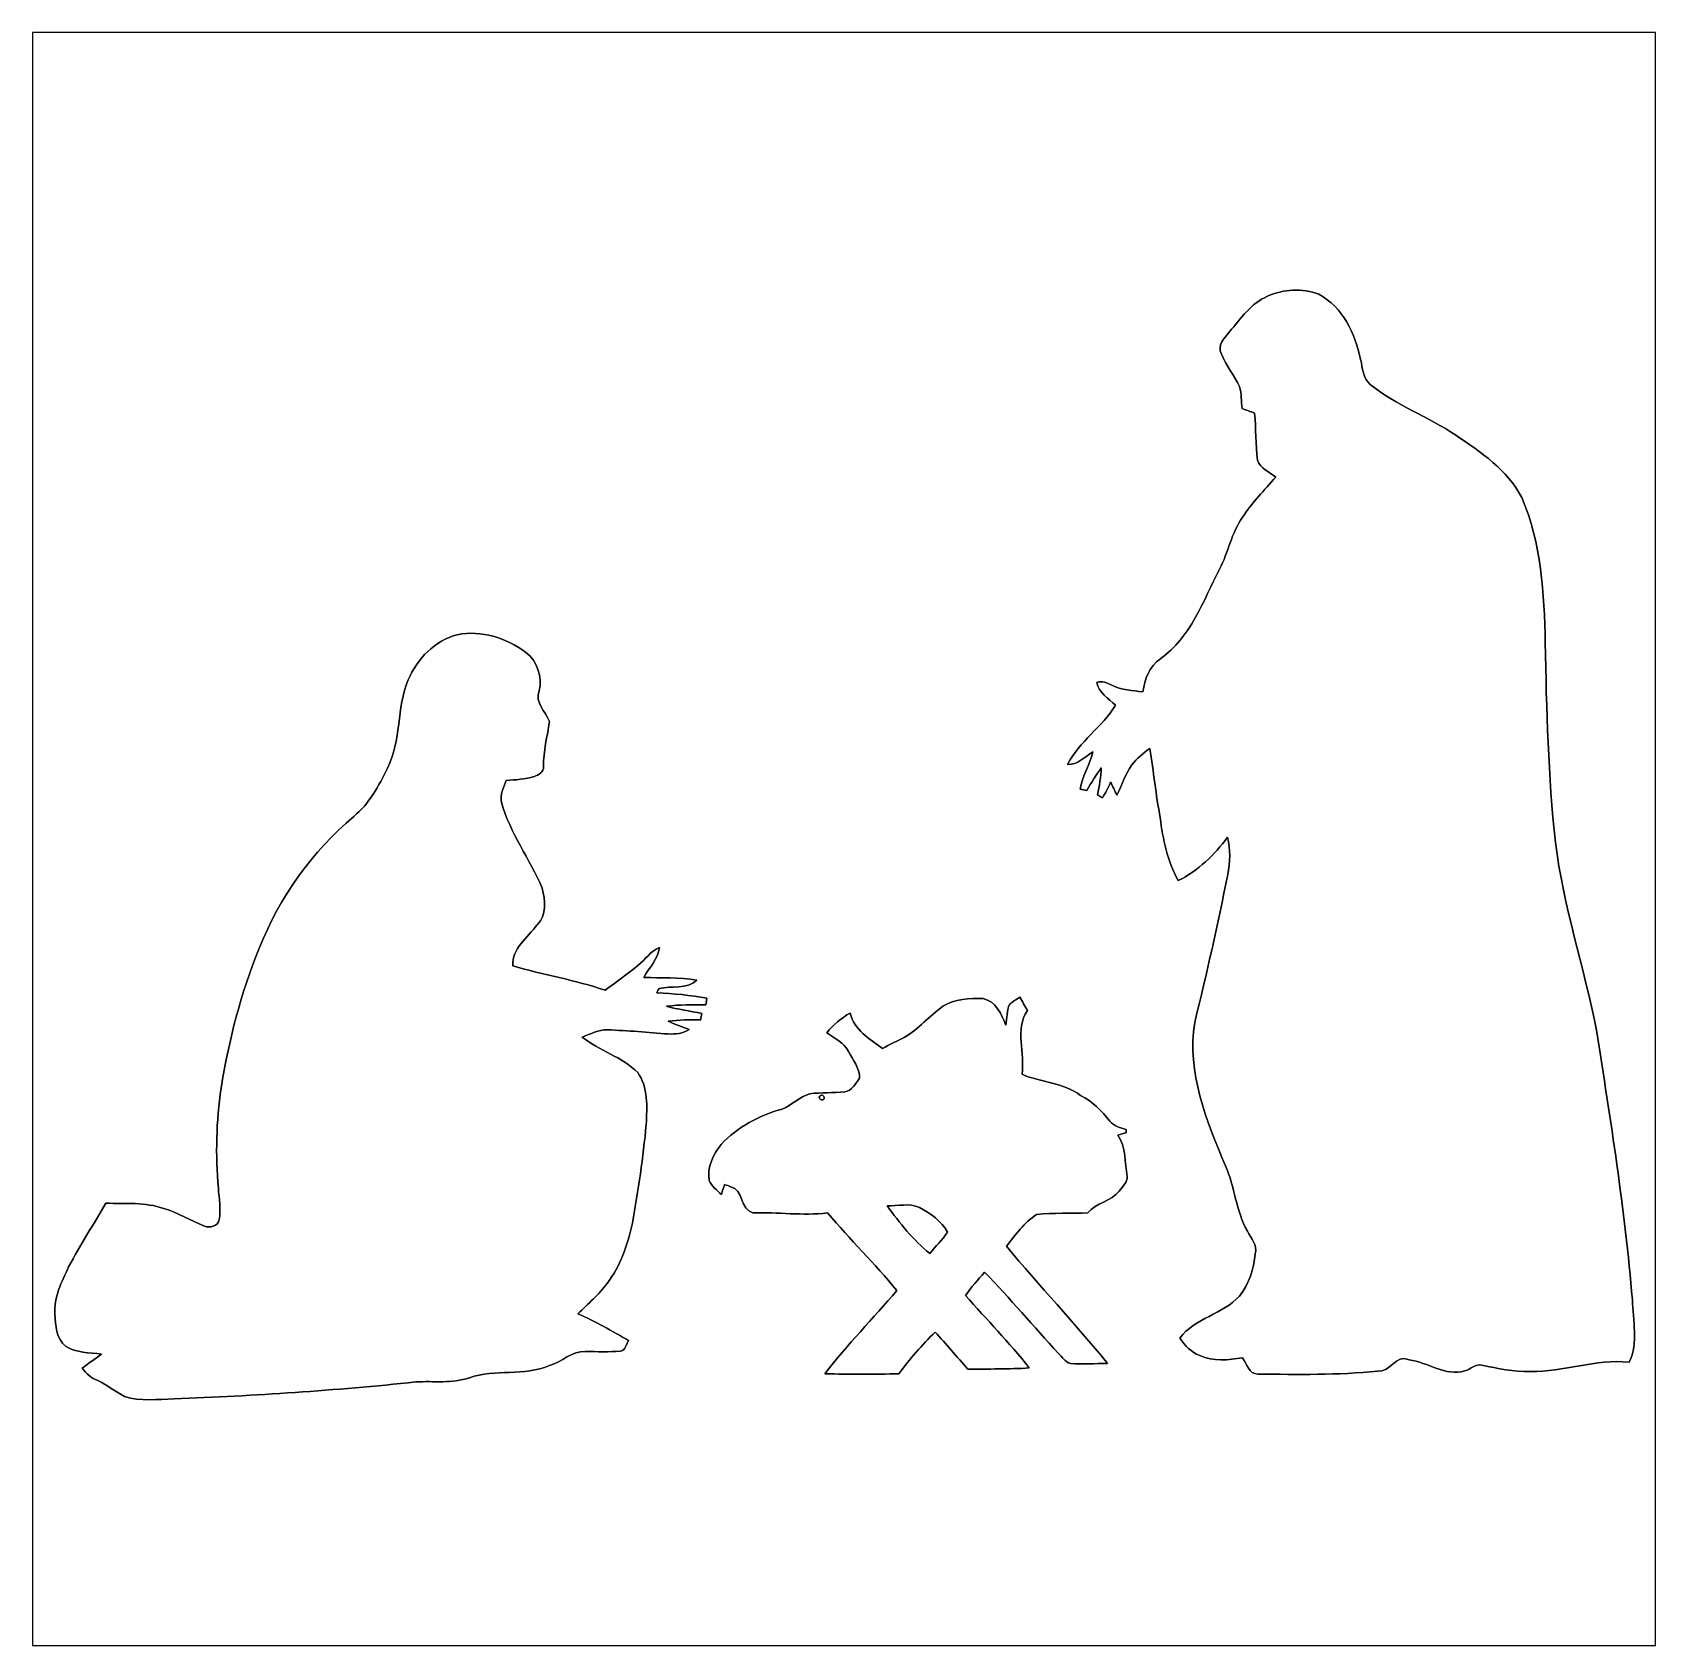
# Model space of a CAD drawing. Header units: centimetres. Extents: x -16.8 to 16.8, y -16.7 to 16.7.
import ezdxf

# ---------------------------------------------------------------- set-up
doc = ezdxf.new("R2010")
doc.units = ezdxf.units.CM
doc.header["$MEASUREMENT"] = 0
doc.layers.add('Layer 1', color=7, linetype='Continuous')

msp = doc.modelspace()

# ---------------------------------------------------------------- linework, layer by layer
at = {"layer": 'Layer 1', "color": 7}
for points, knots in [([(-16.77458, 16.66875), (-16.77458, 16.66875), (16.77458, 16.66875), (16.77458, 16.66875), (16.77458, 16.66875), (16.77458, 16.66875), (16.77458, -16.66875), (16.77458, -16.66875), (16.77458, -16.66875), (16.77458, -16.66875), (-16.77458, -16.66875), (-16.77458, -16.66875), (-16.77458, -16.66875), (-16.77458, -16.66875), (-16.77458, 16.66875), (-16.77458, 16.66875), (-16.77458, 16.66875), (-16.77458, 16.66875), (-16.77458, 16.66875), (-16.77458, 16.66875)], [0, 0, 0, 0, 0.16666667, 0.16666667, 0.16666667, 0.16666667, 0.33333333, 0.33333333, 0.33333333, 0.33333333, 0.5, 0.5, 0.5, 0.5, 0.66666667, 0.66666667, 0.66666667, 0.66666667, 1, 1, 1, 1]), ([(8.75347, 11.21657), (8.41128, 11.07264), (8.20244, 10.75267), (7.96749, 10.4835), (7.96749, 10.4835), (7.87012, 10.35085), (7.70361, 10.20762), (7.80274, 10.0203), (7.80274, 10.0203), (7.90187, 9.78464), (8.06379, 9.57933), (8.17598, 9.34932), (8.17598, 9.34932), (8.22078, 9.20291), (8.20596, 9.04487), (8.22925, 8.89423), (8.22925, 8.89423), (8.31532, 8.86319), (8.40211, 8.8332), (8.48819, 8.80145), (8.48819, 8.80145), (8.5157, 8.47796), (8.50829, 8.15305), (8.54392, 7.83026), (8.54392, 7.83026), (8.60178, 7.65775), (8.79228, 7.5886), (8.92387, 7.47995), (8.92387, 7.47995), (8.69068, 7.20725), (8.4328, 6.95325), (8.23948, 6.6481), (8.23948, 6.6481), (8.00241, 6.32848), (7.94985, 5.92173), (7.76076, 5.57706), (7.76076, 5.57706), (7.42456, 4.91949), (7.16915, 4.16666), (6.53909, 3.72569), (6.53909, 3.72569), (6.31225, 3.56623), (6.21418, 3.30623), (6.17784, 3.0413), (6.17784, 3.0413), (5.96159, 3.06881), (5.73546, 3.07904), (5.5372, 3.17747), (5.5372, 3.17747), (5.44019, 3.22333), (5.33153, 3.28224), (5.22393, 3.23144), (5.22393, 3.23144), (5.26838, 3.01907), (5.46841, 2.90371), (5.61446, 2.76472), (5.61446, 2.76472), (5.33435, 2.31352), (4.86551, 2.01436), (4.61786, 1.54058), (4.61786, 1.54058), (4.83023, 1.52964), (4.97664, 1.69651), (5.14315, 1.79987), (5.14315, 1.79987), (5.08212, 1.53282), (4.92725, 1.29787), (4.87892, 1.02658), (4.87892, 1.02658), (4.92548, 1.01918), (4.9724, 1.01177), (5.01967, 1.00401), (5.01967, 1.00401), (5.11281, 1.16417), (5.20947, 1.32256), (5.31812, 1.47285), (5.31812, 1.47285), (5.31989, 1.28341), (5.26838, 1.09926), (5.24051, 0.91264), (5.24051, 0.91264), (5.26556, 0.89782), (5.31566, 0.86783), (5.34106, 0.85302), (5.34106, 0.85302), (5.41055, 0.95356), (5.46453, 1.06327), (5.5118, 1.17581), (5.5118, 1.17581), (5.55343, 1.08656), (5.59435, 0.99554), (5.64092, 0.9077), (5.64092, 0.9077), (5.74322, 1.11584), (5.81272, 1.34126), (5.94677, 1.53282), (5.94677, 1.53282), (6.05472, 1.66229), (6.18278, 1.77412), (6.31931, 1.87325), (6.31931, 1.87325), (6.40256, 1.39735), (6.4456, 0.91511), (6.53697, 0.43991), (6.53697, 0.43991), (6.58883, -0.00882), (6.69043, -0.45614), (6.90421, -0.85796), (6.90421, -0.85796), (7.32331, -0.66358), (7.65104, -0.32491), (7.93009, 0.03528), (7.93009, 0.03528), (7.98301, -0.21802), (7.98795, -0.4826), (7.93291, -0.7366), (7.93291, -0.7366), (7.72266, -1.75824), (7.50394, -2.77883), (7.24852, -3.7906), (7.24852, -3.7906), (7.0806, -4.82635), (7.49476, -5.82083), (7.88458, -6.75534), (7.88458, -6.75534), (8.08249, -7.18855), (8.09696, -7.68703), (8.33755, -8.1026), (8.33755, -8.1026), (8.41269, -8.25147), (8.54886, -8.39047), (8.50053, -8.57426), (8.50053, -8.57426), (8.46243, -8.8833), (8.37636, -9.2008), (8.17598, -9.44633), (8.17598, -9.44633), (7.82532, -9.8238), (7.25593, -9.89965), (6.93914, -10.31628), (6.93914, -10.31628), (7.04674, -10.46586), (7.1755, -10.60979), (7.35365, -10.67435), (7.35365, -10.67435), (7.62988, -10.81088), (7.94597, -10.76078), (8.23983, -10.72515), (8.23983, -10.72515), (8.32273, -10.84792), (8.37283, -11.05747), (8.55239, -11.05853), (8.55239, -11.05853), (9.37789, -11.06558), (10.20798, -11.08322), (11.0303, -10.99573), (11.0303, -10.99573), (11.29806, -11.02854), (11.39896, -10.63625), (11.67871, -10.76149), (11.67871, -10.76149), (12.071, -10.81652), (12.4266, -11.11356), (12.83582, -10.9915), (12.83582, -10.9915), (12.95435, -10.95869), (13.05348, -10.84262), (13.18507, -10.87332), (13.18507, -10.87332), (13.51421, -10.94317), (13.84582, -11.01478), (14.18519, -11.0042), (14.18519, -11.0042), (14.87593, -11.02078), (15.53633, -10.74244), (16.23025, -10.81193), (16.23025, -10.81193), (16.42816, -10.41012), (16.30221, -9.94728), (16.29551, -9.52324), (16.29551, -9.52324), (16.1417, -7.65422), (15.8429, -5.80108), (15.55468, -3.9497), (15.55468, -3.9497), (15.29715, -2.65077), (14.86782, -1.38677), (14.70519, -0.0695), (14.70519, -0.0695), (14.55667, 1.3014), (14.51822, 2.68146), (14.49529, 4.05906), (14.49529, 4.05906), (14.47236, 5.0733), (14.42014, 6.11681), (14.00845, 7.06014), (14.00845, 7.06014), (13.71, 7.626), (13.16496, 7.99747), (12.64708, 8.34319), (12.64708, 8.34319), (12.07982, 8.73266), (11.4113, 8.95597), (10.8772, 9.39624), (10.8772, 9.39624), (10.72515, 9.52041), (10.72127, 9.73243), (10.67929, 9.90671), (10.67929, 9.90671), (10.56887, 10.43905), (10.31381, 10.99044), (9.81428, 11.25996), (9.81428, 11.25996), (9.47561, 11.39084), (9.08191, 11.36509), (8.75347, 11.21657), (8.75347, 11.21657), (8.75347, 11.21657), (8.75347, 11.21657), (8.75347, 11.21657)], [0, 0, 0, 0, 0.01785714, 0.01785714, 0.01785714, 0.01785714, 0.03571429, 0.03571429, 0.03571429, 0.03571429, 0.05357143, 0.05357143, 0.05357143, 0.05357143, 0.07142857, 0.07142857, 0.07142857, 0.07142857, 0.08928571, 0.08928571, 0.08928571, 0.08928571, 0.10714286, 0.10714286, 0.10714286, 0.10714286, 0.125, 0.125, 0.125, 0.125, 0.14285714, 0.14285714, 0.14285714, 0.14285714, 0.16071429, 0.16071429, 0.16071429, 0.16071429, 0.17857143, 0.17857143, 0.17857143, 0.17857143, 0.19642857, 0.19642857, 0.19642857, 0.19642857, 0.21428571, 0.21428571, 0.21428571, 0.21428571, 0.23214286, 0.23214286, 0.23214286, 0.23214286, 0.25, 0.25, 0.25, 0.25, 0.26785714, 0.26785714, 0.26785714, 0.26785714, 0.28571429, 0.28571429, 0.28571429, 0.28571429, 0.30357143, 0.30357143, 0.30357143, 0.30357143, 0.32142857, 0.32142857, 0.32142857, 0.32142857, 0.33928571, 0.33928571, 0.33928571, 0.33928571, 0.35714286, 0.35714286, 0.35714286, 0.35714286, 0.375, 0.375, 0.375, 0.375, 0.39285714, 0.39285714, 0.39285714, 0.39285714, 0.41071429, 0.41071429, 0.41071429, 0.41071429, 0.42857143, 0.42857143, 0.42857143, 0.42857143, 0.44642857, 0.44642857, 0.44642857, 0.44642857, 0.46428571, 0.46428571, 0.46428571, 0.46428571, 0.48214286, 0.48214286, 0.48214286, 0.48214286, 0.5, 0.5, 0.5, 0.5, 0.51785714, 0.51785714, 0.51785714, 0.51785714, 0.53571429, 0.53571429, 0.53571429, 0.53571429, 0.55357143, 0.55357143, 0.55357143, 0.55357143, 0.57142857, 0.57142857, 0.57142857, 0.57142857, 0.58928571, 0.58928571, 0.58928571, 0.58928571, 0.60714286, 0.60714286, 0.60714286, 0.60714286, 0.625, 0.625, 0.625, 0.625, 0.64285714, 0.64285714, 0.64285714, 0.64285714, 0.66071429, 0.66071429, 0.66071429, 0.66071429, 0.67857143, 0.67857143, 0.67857143, 0.67857143, 0.69642857, 0.69642857, 0.69642857, 0.69642857, 0.71428571, 0.71428571, 0.71428571, 0.71428571, 0.73214286, 0.73214286, 0.73214286, 0.73214286, 0.75, 0.75, 0.75, 0.75, 0.76785714, 0.76785714, 0.76785714, 0.76785714, 0.78571429, 0.78571429, 0.78571429, 0.78571429, 0.80357143, 0.80357143, 0.80357143, 0.80357143, 0.82142857, 0.82142857, 0.82142857, 0.82142857, 0.83928571, 0.83928571, 0.83928571, 0.83928571, 0.85714286, 0.85714286, 0.85714286, 0.85714286, 0.875, 0.875, 0.875, 0.875, 0.89285714, 0.89285714, 0.89285714, 0.89285714, 0.91071429, 0.91071429, 0.91071429, 0.91071429, 0.92857143, 0.92857143, 0.92857143, 0.92857143, 0.94642857, 0.94642857, 0.94642857, 0.94642857, 0.96428571, 0.96428571, 0.96428571, 0.96428571, 1, 1, 1, 1]), ([(-7.99289, 4.22134), (-8.45538, 4.10245), (-8.82544, 3.72286), (-9.00606, 3.2893), (-9.00606, 3.2893), (-9.25371, 2.7051), (-9.14541, 2.03271), (-9.4361, 1.46403), (-9.4361, 1.46403), (-9.61249, 1.0989), (-9.81428, 0.72778), (-10.13319, 0.46743), (-10.13319, 0.46743), (-10.98797, -0.25964), (-11.66918, -1.19592), (-12.07876, -2.2419), (-12.07876, -2.2419), (-12.46717, -3.17359), (-12.71376, -4.15784), (-12.87639, -5.15197), (-12.87639, -5.15197), (-12.97658, -5.83424), (-12.99175, -6.52745), (-12.93248, -7.21395), (-12.93248, -7.21395), (-12.91696, -7.43197), (-12.87992, -7.65175), (-12.91202, -7.87047), (-12.91202, -7.87047), (-12.94271, -7.99606), (-13.10993, -8.04651), (-13.22105, -7.99924), (-13.22105, -7.99924), (-13.50469, -7.88917), (-13.76363, -7.71878), (-14.05961, -7.6394), (-14.05961, -7.6394), (-14.44237, -7.49829), (-14.86041, -7.54239), (-15.2594, -7.52616), (-15.2594, -7.52616), (-15.51058, -7.96749), (-15.78998, -8.39294), (-16.02669, -8.84237), (-16.02669, -8.84237), (-16.16957, -9.15), (-16.33996, -9.47208), (-16.31068, -9.82345), (-16.31068, -9.82345), (-16.3008, -10.05311), (-16.28458, -10.3251), (-16.08949, -10.48068), (-16.08949, -10.48068), (-15.87112, -10.62955), (-15.59701, -10.60732), (-15.34689, -10.64789), (-15.34689, -10.64789), (-15.48201, -10.74385), (-15.61783, -10.83839), (-15.74941, -10.93964), (-15.74941, -10.93964), (-15.66263, -11.04794), (-15.55856, -11.14354), (-15.42627, -11.19434), (-15.42627, -11.19434), (-15.2273, -11.27831), (-15.06608, -11.42788), (-14.87276, -11.52031), (-14.87276, -11.52031), (-14.54221, -11.63144), (-14.18837, -11.57817), (-13.84759, -11.57041), (-13.84759, -11.57041), (-12.17965, -11.50761), (-10.51278, -11.39684), (-8.85296, -11.22186), (-8.85296, -11.22186), (-8.4836, -11.19646), (-8.09907, -11.26172), (-7.74277, -11.13296), (-7.74277, -11.13296), (-7.20619, -10.95163), (-6.61458, -11.10791), (-6.08789, -10.88249), (-6.08789, -10.88249), (-5.83142, -10.80982), (-5.62539, -10.57945), (-5.34705, -10.59356), (-5.34705, -10.59356), (-5.10399, -10.59286), (-4.86022, -10.60415), (-4.61716, -10.58369), (-4.61716, -10.58369), (-4.51097, -10.57451), (-4.50638, -10.42106), (-4.44782, -10.36849), (-4.44782, -10.36849), (-4.79178, -10.17094), (-5.13715, -9.97479), (-5.49875, -9.81075), (-5.49875, -9.81075), (-5.29096, -9.6079), (-5.06871, -9.4174), (-4.89479, -9.18351), (-4.89479, -9.18351), (-4.61645, -8.82121), (-4.47005, -8.37741), (-4.37374, -7.93679), (-4.37374, -7.93679), (-4.25274, -7.26087), (-4.15255, -6.58107), (-4.08693, -5.89774), (-4.08693, -5.89774), (-4.07388, -5.54249), (-4.04107, -5.13045), (-4.26438, -4.82812), (-4.26438, -4.82812), (-4.58399, -4.49474), (-5.05883, -4.38503), (-5.41091, -4.09399), (-5.41091, -4.09399), (-5.24263, -4.02908), (-5.07365, -3.94018), (-4.88844, -3.94441), (-4.88844, -3.94441), (-4.46864, -3.95711), (-4.05024, -3.99874), (-3.63114, -4.02908), (-3.63114, -4.02908), (-3.48227, -4.03684), (-3.32669, -4.01955), (-3.19864, -3.93806), (-3.19864, -3.93806), (-3.34504, -3.8795), (-3.49532, -3.83187), (-3.63714, -3.76308), (-3.63714, -3.76308), (-3.41277, -3.73768), (-3.18699, -3.73803), (-2.96122, -3.73556), (-2.96122, -3.73556), (-2.95416, -3.69252), (-2.94675, -3.64984), (-2.9397, -3.60715), (-2.9397, -3.60715), (-3.18206, -3.55706), (-3.42724, -3.51861), (-3.66748, -3.45793), (-3.66748, -3.45793), (-3.39796, -3.42265), (-3.12632, -3.4223), (-2.85503, -3.42512), (-2.85503, -3.42512), (-2.84798, -3.37891), (-2.84092, -3.33304), (-2.83351, -3.28718), (-2.83351, -3.28718), (-3.17747, -3.23356), (-3.52354, -3.18911), (-3.87174, -3.17888), (-3.87174, -3.17888), (-3.85586, -3.14819), (-3.83999, -3.11785), (-3.82376, -3.08786), (-3.82376, -3.08786), (-3.56623, -3.03142), (-3.24803, -3.11785), (-3.04447, -2.91571), (-3.04447, -2.91571), (-3.40536, -2.85115), (-3.77543, -2.87937), (-4.13985, -2.85997), (-4.13985, -2.85997), (-4.02555, -2.65677), (-3.85057, -2.48214), (-3.81353, -2.24367), (-3.81353, -2.24367), (-4.00156, -2.31634), (-4.10986, -2.49449), (-4.2612, -2.61585), (-4.2612, -2.61585), (-4.48098, -2.79259), (-4.71205, -2.95451), (-4.93536, -3.12667), (-4.93536, -3.12667), (-5.55907, -2.91324), (-6.21277, -2.80776), (-6.8453, -2.62396), (-6.8453, -2.62396), (-6.86153, -2.25178), (-6.54226, -2.03694), (-6.34153, -1.77377), (-6.34153, -1.77377), (-6.13974, -1.57551), (-6.17255, -1.264), (-6.23958, -1.01388), (-6.23958, -1.01388), (-6.49182, -0.41099), (-6.90739, 0.11924), (-7.07813, 0.75777), (-7.07813, 0.75777), (-7.12117, 0.91405), (-7.0298, 1.06362), (-6.98571, 1.20826), (-6.98571, 1.20826), (-6.79027, 1.22484), (-6.59095, 1.2319), (-6.40221, 1.29046), (-6.40221, 1.29046), (-6.31225, 1.32256), (-6.20007, 1.38571), (-6.2103, 1.49754), (-6.2103, 1.49754), (-6.21877, 1.81398), (-6.12634, 2.11949), (-6.08965, 2.43099), (-6.08965, 2.43099), (-6.16832, 2.64301), (-6.39727, 2.80987), (-6.29955, 3.06211), (-6.29955, 3.06211), (-6.23605, 3.3588), (-6.33836, 3.67489), (-6.58036, 3.86292), (-6.58036, 3.86292), (-6.98571, 4.14796), (-7.49441, 4.32682), (-7.99289, 4.22134), (-7.99289, 4.22134), (-7.99289, 4.22134), (-7.99289, 4.22134), (-7.99289, 4.22134)], [0, 0, 0, 0, 0.01694915, 0.01694915, 0.01694915, 0.01694915, 0.03389831, 0.03389831, 0.03389831, 0.03389831, 0.05084746, 0.05084746, 0.05084746, 0.05084746, 0.06779661, 0.06779661, 0.06779661, 0.06779661, 0.08474576, 0.08474576, 0.08474576, 0.08474576, 0.10169492, 0.10169492, 0.10169492, 0.10169492, 0.11864407, 0.11864407, 0.11864407, 0.11864407, 0.13559322, 0.13559322, 0.13559322, 0.13559322, 0.15254237, 0.15254237, 0.15254237, 0.15254237, 0.16949153, 0.16949153, 0.16949153, 0.16949153, 0.18644068, 0.18644068, 0.18644068, 0.18644068, 0.20338983, 0.20338983, 0.20338983, 0.20338983, 0.22033898, 0.22033898, 0.22033898, 0.22033898, 0.23728814, 0.23728814, 0.23728814, 0.23728814, 0.25423729, 0.25423729, 0.25423729, 0.25423729, 0.27118644, 0.27118644, 0.27118644, 0.27118644, 0.28813559, 0.28813559, 0.28813559, 0.28813559, 0.30508475, 0.30508475, 0.30508475, 0.30508475, 0.3220339, 0.3220339, 0.3220339, 0.3220339, 0.33898305, 0.33898305, 0.33898305, 0.33898305, 0.3559322, 0.3559322, 0.3559322, 0.3559322, 0.37288136, 0.37288136, 0.37288136, 0.37288136, 0.38983051, 0.38983051, 0.38983051, 0.38983051, 0.40677966, 0.40677966, 0.40677966, 0.40677966, 0.42372881, 0.42372881, 0.42372881, 0.42372881, 0.44067797, 0.44067797, 0.44067797, 0.44067797, 0.45762712, 0.45762712, 0.45762712, 0.45762712, 0.47457627, 0.47457627, 0.47457627, 0.47457627, 0.49152542, 0.49152542, 0.49152542, 0.49152542, 0.50847458, 0.50847458, 0.50847458, 0.50847458, 0.52542373, 0.52542373, 0.52542373, 0.52542373, 0.54237288, 0.54237288, 0.54237288, 0.54237288, 0.55932203, 0.55932203, 0.55932203, 0.55932203, 0.57627119, 0.57627119, 0.57627119, 0.57627119, 0.59322034, 0.59322034, 0.59322034, 0.59322034, 0.61016949, 0.61016949, 0.61016949, 0.61016949, 0.62711864, 0.62711864, 0.62711864, 0.62711864, 0.6440678, 0.6440678, 0.6440678, 0.6440678, 0.66101695, 0.66101695, 0.66101695, 0.66101695, 0.6779661, 0.6779661, 0.6779661, 0.6779661, 0.69491525, 0.69491525, 0.69491525, 0.69491525, 0.71186441, 0.71186441, 0.71186441, 0.71186441, 0.72881356, 0.72881356, 0.72881356, 0.72881356, 0.74576271, 0.74576271, 0.74576271, 0.74576271, 0.76271186, 0.76271186, 0.76271186, 0.76271186, 0.77966102, 0.77966102, 0.77966102, 0.77966102, 0.79661017, 0.79661017, 0.79661017, 0.79661017, 0.81355932, 0.81355932, 0.81355932, 0.81355932, 0.83050847, 0.83050847, 0.83050847, 0.83050847, 0.84745763, 0.84745763, 0.84745763, 0.84745763, 0.86440678, 0.86440678, 0.86440678, 0.86440678, 0.88135593, 0.88135593, 0.88135593, 0.88135593, 0.89830508, 0.89830508, 0.89830508, 0.89830508, 0.91525424, 0.91525424, 0.91525424, 0.91525424, 0.93220339, 0.93220339, 0.93220339, 0.93220339, 0.94915254, 0.94915254, 0.94915254, 0.94915254, 0.96610169, 0.96610169, 0.96610169, 0.96610169, 1, 1, 1, 1]), ([(2.04399, -3.45722), (1.7653, -3.65513), (1.54587, -3.92959), (1.24601, -4.09928), (1.24601, -4.09928), (1.09608, -4.17724), (0.94262, -4.2485), (0.79375, -4.32894), (0.79375, -4.32894), (0.52917, -4.12821), (0.20638, -3.94688), (0.12982, -3.59657), (0.12982, -3.59657), (-0.05786, -3.70064), (-0.2226, -3.84034), (-0.35595, -4.00861), (-0.35595, -4.00861), (-0.19756, -4.11939), (0.00247, -4.20405), (0.09102, -4.38926), (0.09102, -4.38926), (0.18133, -4.56565), (0.32738, -4.73216), (0.32173, -4.94136), (0.32173, -4.94136), (0.2413, -5.05143), (0.16122, -5.20418), (0.01482, -5.22605), (0.01482, -5.22605), (-0.22578, -5.24475), (-0.46778, -5.2391), (-0.70767, -5.26415), (-0.70767, -5.26415), (-0.91863, -5.328), (-1.07386, -5.49945), (-1.27494, -5.58341), (-1.27494, -5.58341), (-1.75295, -5.70477), (-2.19922, -5.95595), (-2.54176, -6.31261), (-2.54176, -6.31261), (-2.70193, -6.52251), (-2.83281, -6.78498), (-2.78836, -7.05732), (-2.78836, -7.05732), (-2.73685, -7.17691), (-2.62784, -7.25734), (-2.53541, -7.34448), (-2.53541, -7.34448), (-2.51248, -7.2771), (-2.49061, -7.20972), (-2.46874, -7.14234), (-2.46874, -7.14234), (-2.4257, -7.15645), (-2.38231, -7.17056), (-2.33892, -7.18573), (-2.33892, -7.18573), (-2.07821, -7.24359), (-2.14665, -7.66374), (-1.88419, -7.72583), (-1.88419, -7.72583), (-1.36948, -7.71066), (-0.85443, -7.78651), (-0.34078, -7.72901), (-0.34078, -7.72901), (0.12488, -8.27299), (0.635, -8.77817), (1.09185, -9.33027), (1.09185, -9.33027), (0.60254, -9.90953), (0.06703, -10.45034), (-0.39617, -11.05076), (-0.39617, -11.05076), (0.1143, -11.06523), (0.62477, -11.06099), (1.13559, -11.05429), (1.13559, -11.05429), (1.35749, -10.74385), (1.61361, -10.4581), (1.88313, -10.18893), (1.88313, -10.18893), (2.11279, -10.44046), (2.33327, -10.70081), (2.56187, -10.9541), (2.56187, -10.9541), (2.9845, -10.95551), (3.40783, -10.95587), (3.83046, -10.93223), (3.83046, -10.93223), (3.42018, -10.40765), (2.95063, -9.93281), (2.51001, -9.43434), (2.51001, -9.43434), (2.63384, -9.26818), (2.76366, -9.10625), (2.90583, -8.95526), (2.90583, -8.95526), (3.43182, -9.49819), (3.92395, -10.07216), (4.43054, -10.63307), (4.43054, -10.63307), (4.50603, -10.70645), (4.57341, -10.80452), (4.67889, -10.83839), (4.67889, -10.83839), (4.9336, -10.86097), (5.19042, -10.84262), (5.44654, -10.83769), (5.44654, -10.83769), (4.77555, -10.00936), (4.03648, -9.23643), (3.35562, -8.41587), (3.35562, -8.41587), (3.54647, -8.18268), (3.72357, -7.92551), (3.98004, -7.76041), (3.98004, -7.76041), (4.33246, -7.72619), (4.68806, -7.74136), (5.04225, -7.72795), (5.04225, -7.72795), (5.21123, -7.50676), (5.5245, -7.49829), (5.68889, -7.27498), (5.68889, -7.27498), (5.75592, -7.18467), (5.86246, -7.09612), (5.85223, -6.97336), (5.85223, -6.97336), (5.79931, -6.68655), (5.83565, -6.3694), (5.66279, -6.11752), (5.66279, -6.11752), (5.71994, -6.10164), (5.77709, -6.08647), (5.83459, -6.07166), (5.83459, -6.07166), (5.83389, -6.05508), (5.83247, -6.02156), (5.83177, -6.00463), (5.83177, -6.00463), (5.71253, -5.96371), (5.57354, -5.93549), (5.49346, -5.82859), (5.49346, -5.82859), (5.32483, -5.61869), (5.13539, -5.42255), (4.89126, -5.30013), (4.89126, -5.30013), (4.53813, -5.03449), (4.07458, -5.03484), (3.67947, -4.86339), (3.67947, -4.86339), (3.74262, -4.42595), (3.52778, -3.94229), (3.79024, -3.54401), (3.79024, -3.54401), (3.73839, -3.45264), (3.68794, -3.36091), (3.63573, -3.2706), (3.63573, -3.2706), (3.56164, -3.31576), (3.48192, -3.35703), (3.4223, -3.42159), (3.4223, -3.42159), (3.35703, -3.55177), (3.37291, -3.70523), (3.34645, -3.84634), (3.34645, -3.84634), (3.25896, -3.62303), (3.1369, -3.3528), (2.87549, -3.29777), (2.87549, -3.29777), (2.59503, -3.28859), (2.28953, -3.30553), (2.04399, -3.45722)], [0, 0, 0, 0, 0.02222222, 0.02222222, 0.02222222, 0.02222222, 0.04444444, 0.04444444, 0.04444444, 0.04444444, 0.06666667, 0.06666667, 0.06666667, 0.06666667, 0.08888889, 0.08888889, 0.08888889, 0.08888889, 0.11111111, 0.11111111, 0.11111111, 0.11111111, 0.13333333, 0.13333333, 0.13333333, 0.13333333, 0.15555556, 0.15555556, 0.15555556, 0.15555556, 0.17777778, 0.17777778, 0.17777778, 0.17777778, 0.2, 0.2, 0.2, 0.2, 0.22222222, 0.22222222, 0.22222222, 0.22222222, 0.24444444, 0.24444444, 0.24444444, 0.24444444, 0.26666667, 0.26666667, 0.26666667, 0.26666667, 0.28888889, 0.28888889, 0.28888889, 0.28888889, 0.31111111, 0.31111111, 0.31111111, 0.31111111, 0.33333333, 0.33333333, 0.33333333, 0.33333333, 0.35555556, 0.35555556, 0.35555556, 0.35555556, 0.37777778, 0.37777778, 0.37777778, 0.37777778, 0.4, 0.4, 0.4, 0.4, 0.42222222, 0.42222222, 0.42222222, 0.42222222, 0.44444444, 0.44444444, 0.44444444, 0.44444444, 0.46666667, 0.46666667, 0.46666667, 0.46666667, 0.48888889, 0.48888889, 0.48888889, 0.48888889, 0.51111111, 0.51111111, 0.51111111, 0.51111111, 0.53333333, 0.53333333, 0.53333333, 0.53333333, 0.55555556, 0.55555556, 0.55555556, 0.55555556, 0.57777778, 0.57777778, 0.57777778, 0.57777778, 0.6, 0.6, 0.6, 0.6, 0.62222222, 0.62222222, 0.62222222, 0.62222222, 0.64444444, 0.64444444, 0.64444444, 0.64444444, 0.66666667, 0.66666667, 0.66666667, 0.66666667, 0.68888889, 0.68888889, 0.68888889, 0.68888889, 0.71111111, 0.71111111, 0.71111111, 0.71111111, 0.73333333, 0.73333333, 0.73333333, 0.73333333, 0.75555556, 0.75555556, 0.75555556, 0.75555556, 0.77777778, 0.77777778, 0.77777778, 0.77777778, 0.8, 0.8, 0.8, 0.8, 0.82222222, 0.82222222, 0.82222222, 0.82222222, 0.84444444, 0.84444444, 0.84444444, 0.84444444, 0.86666667, 0.86666667, 0.86666667, 0.86666667, 0.88888889, 0.88888889, 0.88888889, 0.88888889, 0.91111111, 0.91111111, 0.91111111, 0.91111111, 0.93333333, 0.93333333, 0.93333333, 0.93333333, 0.95555556, 0.95555556, 0.95555556, 0.95555556, 1, 1, 1, 1]), ([(-0.50024, -5.31566), (-0.46531, -5.26309), (-0.37606, -5.32165), (-0.41698, -5.37351), (-0.41698, -5.37351), (-0.45261, -5.42537), (-0.54151, -5.36681), (-0.50024, -5.31566)], [0, 0, 0, 0, 0.33333333, 0.33333333, 0.33333333, 0.33333333, 1, 1, 1, 1]), ([(0.889, -7.58296), (1.11054, -7.58966), (1.34902, -7.51522), (1.55928, -7.61647), (1.55928, -7.61647), (1.78576, -7.73677), (2.01612, -7.89517), (2.14066, -8.12518), (2.14066, -8.12518), (2.03059, -8.28216), (1.89759, -8.42186), (1.77165, -8.5658), (1.77165, -8.5658), (1.42769, -8.28675), (1.15358, -7.93468), (0.889, -7.58296)], [0, 0, 0, 0, 0.2, 0.2, 0.2, 0.2, 0.4, 0.4, 0.4, 0.4, 0.6, 0.6, 0.6, 0.6, 1, 1, 1, 1])]:
    msp.add_open_spline(points, degree=3, knots=knots, dxfattribs=at)
at = {"layer": 'Layer 1', "color": 250}
for points, knots in [([(8.75347, 11.21657), (9.08191, 11.36509), (9.47561, 11.39084), (9.81428, 11.25996), (9.81428, 11.25996), (10.31381, 10.99044), (10.56887, 10.43905), (10.67929, 9.90671), (10.67929, 9.90671), (10.72127, 9.73243), (10.72515, 9.52041), (10.8772, 9.39624), (10.8772, 9.39624), (11.4113, 8.95597), (12.07982, 8.73266), (12.64708, 8.34319), (12.64708, 8.34319), (13.16496, 7.99747), (13.71, 7.626), (14.00845, 7.06014), (14.00845, 7.06014), (14.42014, 6.11681), (14.47236, 5.0733), (14.49529, 4.05906), (14.49529, 4.05906), (14.51822, 2.68146), (14.55667, 1.3014), (14.70519, -0.0695), (14.70519, -0.0695), (14.86782, -1.38677), (15.29715, -2.65077), (15.55468, -3.9497), (15.55468, -3.9497), (15.8429, -5.80108), (16.1417, -7.65422), (16.29551, -9.52324), (16.29551, -9.52324), (16.30221, -9.94728), (16.42816, -10.41012), (16.23025, -10.81193), (16.23025, -10.81193), (15.53633, -10.74244), (14.87593, -11.02078), (14.18519, -11.0042), (14.18519, -11.0042), (13.84582, -11.01478), (13.51421, -10.94317), (13.18507, -10.87332), (13.18507, -10.87332), (13.05348, -10.84262), (12.95435, -10.95869), (12.83582, -10.9915), (12.83582, -10.9915), (12.4266, -11.11356), (12.071, -10.81652), (11.67871, -10.76149), (11.67871, -10.76149), (11.39896, -10.63625), (11.29806, -11.02854), (11.0303, -10.99573), (11.0303, -10.99573), (10.20798, -11.08322), (9.37789, -11.06558), (8.55239, -11.05853), (8.55239, -11.05853), (8.37283, -11.05747), (8.32273, -10.84792), (8.23983, -10.72515), (8.23983, -10.72515), (7.94597, -10.76078), (7.62988, -10.81088), (7.35365, -10.67435), (7.35365, -10.67435), (7.1755, -10.60979), (7.04674, -10.46586), (6.93914, -10.31628), (6.93914, -10.31628), (7.25593, -9.89965), (7.82532, -9.8238), (8.17598, -9.44633), (8.17598, -9.44633), (8.37636, -9.2008), (8.46243, -8.8833), (8.50053, -8.57426), (8.50053, -8.57426), (8.54886, -8.39047), (8.41269, -8.25147), (8.33755, -8.1026), (8.33755, -8.1026), (8.09696, -7.68703), (8.08249, -7.18855), (7.88458, -6.75534), (7.88458, -6.75534), (7.49476, -5.82083), (7.0806, -4.82635), (7.24852, -3.7906), (7.24852, -3.7906), (7.50394, -2.77883), (7.72266, -1.75824), (7.93291, -0.7366), (7.93291, -0.7366), (7.98795, -0.4826), (7.98301, -0.21802), (7.93009, 0.03528), (7.93009, 0.03528), (7.65104, -0.32491), (7.32331, -0.66358), (6.90421, -0.85796), (6.90421, -0.85796), (6.69043, -0.45614), (6.58883, -0.00882), (6.53697, 0.43991), (6.53697, 0.43991), (6.4456, 0.91511), (6.40256, 1.39735), (6.31931, 1.87325), (6.31931, 1.87325), (6.18278, 1.77412), (6.05472, 1.66229), (5.94677, 1.53282), (5.94677, 1.53282), (5.81272, 1.34126), (5.74322, 1.11584), (5.64092, 0.9077), (5.64092, 0.9077), (5.59435, 0.99554), (5.55343, 1.08656), (5.5118, 1.17581), (5.5118, 1.17581), (5.46453, 1.06327), (5.41055, 0.95356), (5.34106, 0.85302), (5.34106, 0.85302), (5.31566, 0.86783), (5.26556, 0.89782), (5.24051, 0.91264), (5.24051, 0.91264), (5.26838, 1.09926), (5.31989, 1.28341), (5.31812, 1.47285), (5.31812, 1.47285), (5.20947, 1.32256), (5.11281, 1.16417), (5.01967, 1.00401), (5.01967, 1.00401), (4.9724, 1.01177), (4.92548, 1.01918), (4.87892, 1.02658), (4.87892, 1.02658), (4.92725, 1.29787), (5.08212, 1.53282), (5.14315, 1.79987), (5.14315, 1.79987), (4.97664, 1.69651), (4.83023, 1.52964), (4.61786, 1.54058), (4.61786, 1.54058), (4.86551, 2.01436), (5.33435, 2.31352), (5.61446, 2.76472), (5.61446, 2.76472), (5.46841, 2.90371), (5.26838, 3.01907), (5.22393, 3.23144), (5.22393, 3.23144), (5.33153, 3.28224), (5.44019, 3.22333), (5.5372, 3.17747), (5.5372, 3.17747), (5.73546, 3.07904), (5.96159, 3.06881), (6.17784, 3.0413), (6.17784, 3.0413), (6.21418, 3.30623), (6.31225, 3.56623), (6.53909, 3.72569), (6.53909, 3.72569), (7.16915, 4.16666), (7.42456, 4.91949), (7.76076, 5.57706), (7.76076, 5.57706), (7.94985, 5.92173), (8.00241, 6.32848), (8.23948, 6.6481), (8.23948, 6.6481), (8.4328, 6.95325), (8.69068, 7.20725), (8.92387, 7.47995), (8.92387, 7.47995), (8.79228, 7.5886), (8.60178, 7.65775), (8.54392, 7.83026), (8.54392, 7.83026), (8.50829, 8.15305), (8.5157, 8.47796), (8.48819, 8.80145), (8.48819, 8.80145), (8.40211, 8.8332), (8.31532, 8.86319), (8.22925, 8.89423), (8.22925, 8.89423), (8.20596, 9.04487), (8.22078, 9.20291), (8.17598, 9.34932), (8.17598, 9.34932), (8.06379, 9.57933), (7.90187, 9.78464), (7.80274, 10.0203), (7.80274, 10.0203), (7.70361, 10.20762), (7.87012, 10.35085), (7.96749, 10.4835), (7.96749, 10.4835), (8.20244, 10.75267), (8.41128, 11.07264), (8.75347, 11.21657)], [0, 0, 0, 0, 0.01818182, 0.01818182, 0.01818182, 0.01818182, 0.03636364, 0.03636364, 0.03636364, 0.03636364, 0.05454545, 0.05454545, 0.05454545, 0.05454545, 0.07272727, 0.07272727, 0.07272727, 0.07272727, 0.09090909, 0.09090909, 0.09090909, 0.09090909, 0.10909091, 0.10909091, 0.10909091, 0.10909091, 0.12727273, 0.12727273, 0.12727273, 0.12727273, 0.14545455, 0.14545455, 0.14545455, 0.14545455, 0.16363636, 0.16363636, 0.16363636, 0.16363636, 0.18181818, 0.18181818, 0.18181818, 0.18181818, 0.2, 0.2, 0.2, 0.2, 0.21818182, 0.21818182, 0.21818182, 0.21818182, 0.23636364, 0.23636364, 0.23636364, 0.23636364, 0.25454545, 0.25454545, 0.25454545, 0.25454545, 0.27272727, 0.27272727, 0.27272727, 0.27272727, 0.29090909, 0.29090909, 0.29090909, 0.29090909, 0.30909091, 0.30909091, 0.30909091, 0.30909091, 0.32727273, 0.32727273, 0.32727273, 0.32727273, 0.34545455, 0.34545455, 0.34545455, 0.34545455, 0.36363636, 0.36363636, 0.36363636, 0.36363636, 0.38181818, 0.38181818, 0.38181818, 0.38181818, 0.4, 0.4, 0.4, 0.4, 0.41818182, 0.41818182, 0.41818182, 0.41818182, 0.43636364, 0.43636364, 0.43636364, 0.43636364, 0.45454545, 0.45454545, 0.45454545, 0.45454545, 0.47272727, 0.47272727, 0.47272727, 0.47272727, 0.49090909, 0.49090909, 0.49090909, 0.49090909, 0.50909091, 0.50909091, 0.50909091, 0.50909091, 0.52727273, 0.52727273, 0.52727273, 0.52727273, 0.54545455, 0.54545455, 0.54545455, 0.54545455, 0.56363636, 0.56363636, 0.56363636, 0.56363636, 0.58181818, 0.58181818, 0.58181818, 0.58181818, 0.6, 0.6, 0.6, 0.6, 0.61818182, 0.61818182, 0.61818182, 0.61818182, 0.63636364, 0.63636364, 0.63636364, 0.63636364, 0.65454545, 0.65454545, 0.65454545, 0.65454545, 0.67272727, 0.67272727, 0.67272727, 0.67272727, 0.69090909, 0.69090909, 0.69090909, 0.69090909, 0.70909091, 0.70909091, 0.70909091, 0.70909091, 0.72727273, 0.72727273, 0.72727273, 0.72727273, 0.74545455, 0.74545455, 0.74545455, 0.74545455, 0.76363636, 0.76363636, 0.76363636, 0.76363636, 0.78181818, 0.78181818, 0.78181818, 0.78181818, 0.8, 0.8, 0.8, 0.8, 0.81818182, 0.81818182, 0.81818182, 0.81818182, 0.83636364, 0.83636364, 0.83636364, 0.83636364, 0.85454545, 0.85454545, 0.85454545, 0.85454545, 0.87272727, 0.87272727, 0.87272727, 0.87272727, 0.89090909, 0.89090909, 0.89090909, 0.89090909, 0.90909091, 0.90909091, 0.90909091, 0.90909091, 0.92727273, 0.92727273, 0.92727273, 0.92727273, 0.94545455, 0.94545455, 0.94545455, 0.94545455, 0.96363636, 0.96363636, 0.96363636, 0.96363636, 1, 1, 1, 1]), ([(-7.99289, 4.22134), (-7.49441, 4.32682), (-6.98571, 4.14796), (-6.58036, 3.86292), (-6.58036, 3.86292), (-6.33836, 3.67489), (-6.23605, 3.3588), (-6.29955, 3.06211), (-6.29955, 3.06211), (-6.39727, 2.80987), (-6.16832, 2.64301), (-6.08965, 2.43099), (-6.08965, 2.43099), (-6.12634, 2.11949), (-6.21877, 1.81398), (-6.2103, 1.49754), (-6.2103, 1.49754), (-6.20007, 1.38571), (-6.31225, 1.32256), (-6.40221, 1.29046), (-6.40221, 1.29046), (-6.59095, 1.2319), (-6.79027, 1.22484), (-6.98571, 1.20826), (-6.98571, 1.20826), (-7.0298, 1.06362), (-7.12117, 0.91405), (-7.07813, 0.75777), (-7.07813, 0.75777), (-6.90739, 0.11924), (-6.49182, -0.41099), (-6.23958, -1.01388), (-6.23958, -1.01388), (-6.17255, -1.264), (-6.13974, -1.57551), (-6.34153, -1.77377), (-6.34153, -1.77377), (-6.54226, -2.03694), (-6.86153, -2.25178), (-6.8453, -2.62396), (-6.8453, -2.62396), (-6.21277, -2.80776), (-5.55907, -2.91324), (-4.93536, -3.12667), (-4.93536, -3.12667), (-4.71205, -2.95451), (-4.48098, -2.79259), (-4.2612, -2.61585), (-4.2612, -2.61585), (-4.10986, -2.49449), (-4.00156, -2.31634), (-3.81353, -2.24367), (-3.81353, -2.24367), (-3.85057, -2.48214), (-4.02555, -2.65677), (-4.13985, -2.85997), (-4.13985, -2.85997), (-3.77543, -2.87937), (-3.40536, -2.85115), (-3.04447, -2.91571), (-3.04447, -2.91571), (-3.24803, -3.11785), (-3.56623, -3.03142), (-3.82376, -3.08786), (-3.82376, -3.08786), (-3.83999, -3.11785), (-3.85586, -3.14819), (-3.87174, -3.17888), (-3.87174, -3.17888), (-3.52354, -3.18911), (-3.17747, -3.23356), (-2.83351, -3.28718), (-2.83351, -3.28718), (-2.84092, -3.33304), (-2.84798, -3.37891), (-2.85503, -3.42512), (-2.85503, -3.42512), (-3.12632, -3.4223), (-3.39796, -3.42265), (-3.66748, -3.45793), (-3.66748, -3.45793), (-3.42724, -3.51861), (-3.18206, -3.55706), (-2.9397, -3.60715), (-2.9397, -3.60715), (-2.94675, -3.64984), (-2.95416, -3.69252), (-2.96122, -3.73556), (-2.96122, -3.73556), (-3.18699, -3.73803), (-3.41277, -3.73768), (-3.63714, -3.76308), (-3.63714, -3.76308), (-3.49532, -3.83187), (-3.34504, -3.8795), (-3.19864, -3.93806), (-3.19864, -3.93806), (-3.32669, -4.01955), (-3.48227, -4.03684), (-3.63114, -4.02908), (-3.63114, -4.02908), (-4.05024, -3.99874), (-4.46864, -3.95711), (-4.88844, -3.94441), (-4.88844, -3.94441), (-5.07365, -3.94018), (-5.24263, -4.02908), (-5.41091, -4.09399), (-5.41091, -4.09399), (-5.05883, -4.38503), (-4.58399, -4.49474), (-4.26438, -4.82812), (-4.26438, -4.82812), (-4.04107, -5.13045), (-4.07388, -5.54249), (-4.08693, -5.89774), (-4.08693, -5.89774), (-4.15255, -6.58107), (-4.25274, -7.26087), (-4.37374, -7.93679), (-4.37374, -7.93679), (-4.47005, -8.37741), (-4.61645, -8.82121), (-4.89479, -9.18351), (-4.89479, -9.18351), (-5.06871, -9.4174), (-5.29096, -9.6079), (-5.49875, -9.81075), (-5.49875, -9.81075), (-5.13715, -9.97479), (-4.79178, -10.17094), (-4.44782, -10.36849), (-4.44782, -10.36849), (-4.50638, -10.42106), (-4.51097, -10.57451), (-4.61716, -10.58369), (-4.61716, -10.58369), (-4.86022, -10.60415), (-5.10399, -10.59286), (-5.34705, -10.59356), (-5.34705, -10.59356), (-5.62539, -10.57945), (-5.83142, -10.80982), (-6.08789, -10.88249), (-6.08789, -10.88249), (-6.61458, -11.10791), (-7.20619, -10.95163), (-7.74277, -11.13296), (-7.74277, -11.13296), (-8.09907, -11.26172), (-8.4836, -11.19646), (-8.85296, -11.22186), (-8.85296, -11.22186), (-10.51278, -11.39684), (-12.17965, -11.50761), (-13.84759, -11.57041), (-13.84759, -11.57041), (-14.18837, -11.57817), (-14.54221, -11.63144), (-14.87276, -11.52031), (-14.87276, -11.52031), (-15.06608, -11.42788), (-15.2273, -11.27831), (-15.42627, -11.19434), (-15.42627, -11.19434), (-15.55856, -11.14354), (-15.66263, -11.04794), (-15.74941, -10.93964), (-15.74941, -10.93964), (-15.61783, -10.83839), (-15.48201, -10.74385), (-15.34689, -10.64789), (-15.34689, -10.64789), (-15.59701, -10.60732), (-15.87112, -10.62955), (-16.08949, -10.48068), (-16.08949, -10.48068), (-16.28458, -10.3251), (-16.3008, -10.05311), (-16.31068, -9.82345), (-16.31068, -9.82345), (-16.33996, -9.47208), (-16.16957, -9.15), (-16.02669, -8.84237), (-16.02669, -8.84237), (-15.78998, -8.39294), (-15.51058, -7.96749), (-15.2594, -7.52616), (-15.2594, -7.52616), (-14.86041, -7.54239), (-14.44237, -7.49829), (-14.05961, -7.6394), (-14.05961, -7.6394), (-13.76363, -7.71878), (-13.50469, -7.88917), (-13.22105, -7.99924), (-13.22105, -7.99924), (-13.10993, -8.04651), (-12.94271, -7.99606), (-12.91202, -7.87047), (-12.91202, -7.87047), (-12.87992, -7.65175), (-12.91696, -7.43197), (-12.93248, -7.21395), (-12.93248, -7.21395), (-12.99175, -6.52745), (-12.97658, -5.83424), (-12.87639, -5.15197), (-12.87639, -5.15197), (-12.71376, -4.15784), (-12.46717, -3.17359), (-12.07876, -2.2419), (-12.07876, -2.2419), (-11.66918, -1.19592), (-10.98797, -0.25964), (-10.13319, 0.46743), (-10.13319, 0.46743), (-9.81428, 0.72778), (-9.61249, 1.0989), (-9.4361, 1.46403), (-9.4361, 1.46403), (-9.14541, 2.03271), (-9.25371, 2.7051), (-9.00606, 3.2893), (-9.00606, 3.2893), (-8.82544, 3.72286), (-8.45538, 4.10245), (-7.99289, 4.22134)], [0, 0, 0, 0, 0.01724138, 0.01724138, 0.01724138, 0.01724138, 0.03448276, 0.03448276, 0.03448276, 0.03448276, 0.05172414, 0.05172414, 0.05172414, 0.05172414, 0.06896552, 0.06896552, 0.06896552, 0.06896552, 0.0862069, 0.0862069, 0.0862069, 0.0862069, 0.10344828, 0.10344828, 0.10344828, 0.10344828, 0.12068966, 0.12068966, 0.12068966, 0.12068966, 0.13793103, 0.13793103, 0.13793103, 0.13793103, 0.15517241, 0.15517241, 0.15517241, 0.15517241, 0.17241379, 0.17241379, 0.17241379, 0.17241379, 0.18965517, 0.18965517, 0.18965517, 0.18965517, 0.20689655, 0.20689655, 0.20689655, 0.20689655, 0.22413793, 0.22413793, 0.22413793, 0.22413793, 0.24137931, 0.24137931, 0.24137931, 0.24137931, 0.25862069, 0.25862069, 0.25862069, 0.25862069, 0.27586207, 0.27586207, 0.27586207, 0.27586207, 0.29310345, 0.29310345, 0.29310345, 0.29310345, 0.31034483, 0.31034483, 0.31034483, 0.31034483, 0.32758621, 0.32758621, 0.32758621, 0.32758621, 0.34482759, 0.34482759, 0.34482759, 0.34482759, 0.36206897, 0.36206897, 0.36206897, 0.36206897, 0.37931034, 0.37931034, 0.37931034, 0.37931034, 0.39655172, 0.39655172, 0.39655172, 0.39655172, 0.4137931, 0.4137931, 0.4137931, 0.4137931, 0.43103448, 0.43103448, 0.43103448, 0.43103448, 0.44827586, 0.44827586, 0.44827586, 0.44827586, 0.46551724, 0.46551724, 0.46551724, 0.46551724, 0.48275862, 0.48275862, 0.48275862, 0.48275862, 0.5, 0.5, 0.5, 0.5, 0.51724138, 0.51724138, 0.51724138, 0.51724138, 0.53448276, 0.53448276, 0.53448276, 0.53448276, 0.55172414, 0.55172414, 0.55172414, 0.55172414, 0.56896552, 0.56896552, 0.56896552, 0.56896552, 0.5862069, 0.5862069, 0.5862069, 0.5862069, 0.60344828, 0.60344828, 0.60344828, 0.60344828, 0.62068966, 0.62068966, 0.62068966, 0.62068966, 0.63793103, 0.63793103, 0.63793103, 0.63793103, 0.65517241, 0.65517241, 0.65517241, 0.65517241, 0.67241379, 0.67241379, 0.67241379, 0.67241379, 0.68965517, 0.68965517, 0.68965517, 0.68965517, 0.70689655, 0.70689655, 0.70689655, 0.70689655, 0.72413793, 0.72413793, 0.72413793, 0.72413793, 0.74137931, 0.74137931, 0.74137931, 0.74137931, 0.75862069, 0.75862069, 0.75862069, 0.75862069, 0.77586207, 0.77586207, 0.77586207, 0.77586207, 0.79310345, 0.79310345, 0.79310345, 0.79310345, 0.81034483, 0.81034483, 0.81034483, 0.81034483, 0.82758621, 0.82758621, 0.82758621, 0.82758621, 0.84482759, 0.84482759, 0.84482759, 0.84482759, 0.86206897, 0.86206897, 0.86206897, 0.86206897, 0.87931034, 0.87931034, 0.87931034, 0.87931034, 0.89655172, 0.89655172, 0.89655172, 0.89655172, 0.9137931, 0.9137931, 0.9137931, 0.9137931, 0.93103448, 0.93103448, 0.93103448, 0.93103448, 0.94827586, 0.94827586, 0.94827586, 0.94827586, 0.96551724, 0.96551724, 0.96551724, 0.96551724, 1, 1, 1, 1]), ([(2.04399, -3.45722), (2.28953, -3.30553), (2.59503, -3.28859), (2.87549, -3.29777), (2.87549, -3.29777), (3.1369, -3.3528), (3.25896, -3.62303), (3.34645, -3.84634), (3.34645, -3.84634), (3.37291, -3.70523), (3.35703, -3.55177), (3.4223, -3.42159), (3.4223, -3.42159), (3.48192, -3.35703), (3.56164, -3.31576), (3.63573, -3.2706), (3.63573, -3.2706), (3.68794, -3.36091), (3.73839, -3.45264), (3.79024, -3.54401), (3.79024, -3.54401), (3.52778, -3.94229), (3.74262, -4.42595), (3.67947, -4.86339), (3.67947, -4.86339), (4.07458, -5.03484), (4.53813, -5.03449), (4.89126, -5.30013), (4.89126, -5.30013), (5.13539, -5.42255), (5.32483, -5.61869), (5.49346, -5.82859), (5.49346, -5.82859), (5.57354, -5.93549), (5.71253, -5.96371), (5.83177, -6.00463), (5.83177, -6.00463), (5.83247, -6.02156), (5.83389, -6.05508), (5.83459, -6.07166), (5.83459, -6.07166), (5.77709, -6.08647), (5.71994, -6.10164), (5.66279, -6.11752), (5.66279, -6.11752), (5.83565, -6.3694), (5.79931, -6.68655), (5.85223, -6.97336), (5.85223, -6.97336), (5.86246, -7.09612), (5.75592, -7.18467), (5.68889, -7.27498), (5.68889, -7.27498), (5.5245, -7.49829), (5.21123, -7.50676), (5.04225, -7.72795), (5.04225, -7.72795), (4.68806, -7.74136), (4.33246, -7.72619), (3.98004, -7.76041), (3.98004, -7.76041), (3.72357, -7.92551), (3.54647, -8.18268), (3.35562, -8.41587), (3.35562, -8.41587), (4.03648, -9.23643), (4.77555, -10.00936), (5.44654, -10.83769), (5.44654, -10.83769), (5.19042, -10.84262), (4.9336, -10.86097), (4.67889, -10.83839), (4.67889, -10.83839), (4.57341, -10.80452), (4.50603, -10.70645), (4.43054, -10.63307), (4.43054, -10.63307), (3.92395, -10.07216), (3.43182, -9.49819), (2.90583, -8.95526), (2.90583, -8.95526), (2.76366, -9.10625), (2.63384, -9.26818), (2.51001, -9.43434), (2.51001, -9.43434), (2.95063, -9.93281), (3.42018, -10.40765), (3.83046, -10.93223), (3.83046, -10.93223), (3.40783, -10.95587), (2.9845, -10.95551), (2.56187, -10.9541), (2.56187, -10.9541), (2.33327, -10.70081), (2.11279, -10.44046), (1.88313, -10.18893), (1.88313, -10.18893), (1.61361, -10.4581), (1.35749, -10.74385), (1.13559, -11.05429), (1.13559, -11.05429), (0.62477, -11.06099), (0.1143, -11.06523), (-0.39617, -11.05076), (-0.39617, -11.05076), (0.06703, -10.45034), (0.60254, -9.90953), (1.09185, -9.33027), (1.09185, -9.33027), (0.635, -8.77817), (0.12488, -8.27299), (-0.34078, -7.72901), (-0.34078, -7.72901), (-0.85443, -7.78651), (-1.36948, -7.71066), (-1.88419, -7.72583), (-1.88419, -7.72583), (-2.14665, -7.66374), (-2.07821, -7.24359), (-2.33892, -7.18573), (-2.33892, -7.18573), (-2.38231, -7.17056), (-2.4257, -7.15645), (-2.46874, -7.14234), (-2.46874, -7.14234), (-2.49061, -7.20972), (-2.51248, -7.2771), (-2.53541, -7.34448), (-2.53541, -7.34448), (-2.62784, -7.25734), (-2.73685, -7.17691), (-2.78836, -7.05732), (-2.78836, -7.05732), (-2.83281, -6.78498), (-2.70193, -6.52251), (-2.54176, -6.31261), (-2.54176, -6.31261), (-2.19922, -5.95595), (-1.75295, -5.70477), (-1.27494, -5.58341), (-1.27494, -5.58341), (-1.07386, -5.49945), (-0.91863, -5.328), (-0.70767, -5.26415), (-0.70767, -5.26415), (-0.46778, -5.2391), (-0.22578, -5.24475), (0.01482, -5.22605), (0.01482, -5.22605), (0.16122, -5.20418), (0.2413, -5.05143), (0.32173, -4.94136), (0.32173, -4.94136), (0.32738, -4.73216), (0.18133, -4.56565), (0.09102, -4.38926), (0.09102, -4.38926), (0.00247, -4.20405), (-0.19756, -4.11939), (-0.35595, -4.00861), (-0.35595, -4.00861), (-0.2226, -3.84034), (-0.05786, -3.70064), (0.12982, -3.59657), (0.12982, -3.59657), (0.20638, -3.94688), (0.52917, -4.12821), (0.79375, -4.32894), (0.79375, -4.32894), (0.94262, -4.2485), (1.09608, -4.17724), (1.24601, -4.09928), (1.24601, -4.09928), (1.54587, -3.92959), (1.7653, -3.65513), (2.04399, -3.45722), (2.04399, -3.45722), (2.04399, -3.45722), (2.04399, -3.45722), (2.04399, -3.45722)], [0, 0, 0, 0, 0.02173913, 0.02173913, 0.02173913, 0.02173913, 0.04347826, 0.04347826, 0.04347826, 0.04347826, 0.06521739, 0.06521739, 0.06521739, 0.06521739, 0.08695652, 0.08695652, 0.08695652, 0.08695652, 0.10869565, 0.10869565, 0.10869565, 0.10869565, 0.13043478, 0.13043478, 0.13043478, 0.13043478, 0.15217391, 0.15217391, 0.15217391, 0.15217391, 0.17391304, 0.17391304, 0.17391304, 0.17391304, 0.19565217, 0.19565217, 0.19565217, 0.19565217, 0.2173913, 0.2173913, 0.2173913, 0.2173913, 0.23913043, 0.23913043, 0.23913043, 0.23913043, 0.26086957, 0.26086957, 0.26086957, 0.26086957, 0.2826087, 0.2826087, 0.2826087, 0.2826087, 0.30434783, 0.30434783, 0.30434783, 0.30434783, 0.32608696, 0.32608696, 0.32608696, 0.32608696, 0.34782609, 0.34782609, 0.34782609, 0.34782609, 0.36956522, 0.36956522, 0.36956522, 0.36956522, 0.39130435, 0.39130435, 0.39130435, 0.39130435, 0.41304348, 0.41304348, 0.41304348, 0.41304348, 0.43478261, 0.43478261, 0.43478261, 0.43478261, 0.45652174, 0.45652174, 0.45652174, 0.45652174, 0.47826087, 0.47826087, 0.47826087, 0.47826087, 0.5, 0.5, 0.5, 0.5, 0.52173913, 0.52173913, 0.52173913, 0.52173913, 0.54347826, 0.54347826, 0.54347826, 0.54347826, 0.56521739, 0.56521739, 0.56521739, 0.56521739, 0.58695652, 0.58695652, 0.58695652, 0.58695652, 0.60869565, 0.60869565, 0.60869565, 0.60869565, 0.63043478, 0.63043478, 0.63043478, 0.63043478, 0.65217391, 0.65217391, 0.65217391, 0.65217391, 0.67391304, 0.67391304, 0.67391304, 0.67391304, 0.69565217, 0.69565217, 0.69565217, 0.69565217, 0.7173913, 0.7173913, 0.7173913, 0.7173913, 0.73913043, 0.73913043, 0.73913043, 0.73913043, 0.76086957, 0.76086957, 0.76086957, 0.76086957, 0.7826087, 0.7826087, 0.7826087, 0.7826087, 0.80434783, 0.80434783, 0.80434783, 0.80434783, 0.82608696, 0.82608696, 0.82608696, 0.82608696, 0.84782609, 0.84782609, 0.84782609, 0.84782609, 0.86956522, 0.86956522, 0.86956522, 0.86956522, 0.89130435, 0.89130435, 0.89130435, 0.89130435, 0.91304348, 0.91304348, 0.91304348, 0.91304348, 0.93478261, 0.93478261, 0.93478261, 0.93478261, 0.95652174, 0.95652174, 0.95652174, 0.95652174, 1, 1, 1, 1]), ([(-0.50024, -5.31566), (-0.54151, -5.36681), (-0.45261, -5.42537), (-0.41698, -5.37351), (-0.41698, -5.37351), (-0.37606, -5.32165), (-0.46531, -5.26309), (-0.50024, -5.31566), (-0.50024, -5.31566), (-0.50024, -5.31566), (-0.50024, -5.31566), (-0.50024, -5.31566)], [0, 0, 0, 0, 0.25, 0.25, 0.25, 0.25, 0.5, 0.5, 0.5, 0.5, 1, 1, 1, 1]), ([(0.889, -7.58296), (1.15358, -7.93468), (1.42769, -8.28675), (1.77165, -8.5658), (1.77165, -8.5658), (1.89759, -8.42186), (2.03059, -8.28216), (2.14066, -8.12518), (2.14066, -8.12518), (2.01612, -7.89517), (1.78576, -7.73677), (1.55928, -7.61647), (1.55928, -7.61647), (1.34902, -7.51522), (1.11054, -7.58966), (0.889, -7.58296)], [0, 0, 0, 0, 0.2, 0.2, 0.2, 0.2, 0.4, 0.4, 0.4, 0.4, 0.6, 0.6, 0.6, 0.6, 1, 1, 1, 1])]:
    msp.add_open_spline(points, degree=3, knots=knots, dxfattribs=at)

doc.saveas('drawing.dxf')
